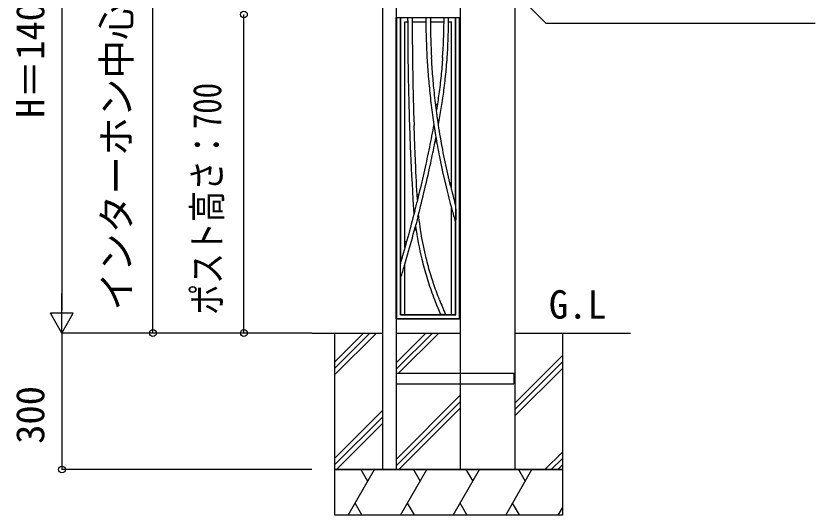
# Model space of a CAD drawing. Units: millimetres, scale not verified. Extents: x -4375 to 4375, y -6498 to 6471.
# Drawn here: x -2376 to -620, y -1148 to -52 of the extents above; entities that cross this region are included whole.
import ezdxf
from ezdxf.enums import TextEntityAlignment as Align

# ---------------------------------------------------------------- set-up
doc = ezdxf.new("R2010")
doc.units = ezdxf.units.MM
doc.header["$LTSCALE"] = 30
for name, color, linetype in [('0-1_USER1', 3, 'Continuous'), ('0-2_YKK_A1', 4, 'Continuous'), ('0-3_YKK_D', 6, 'Continuous')]:
    doc.layers.add(name, color=color, linetype=linetype)
doc.styles.add('ＭＳ ゴシック', font='')
doc.styles.get('ＭＳ ゴシック').set_extended_font_data('MS Gothic')

msp = doc.modelspace()

# ---------------------------------------------------------------- linework, layer by layer
at = {"layer": '0-2_YKK_A1'}
for p, q in [((-1540.5, -54.9), (-1540.5, -88.9)), ((-1540, -54.9), (-1540.5, -54.9)), ((-1540, -717.4), (-1540, -54.9)), ((-1540, -54.9), (-1539, -54.9)), ((-1539, -716.4), (-1539, -54.9)), ((-1539, -54.9), (-1515, -54.9)), ((-1531, -708.4), (-1531, -54.9)), ((-1530, -591.68), (-1530, -54.9)), ((-1521, -64.9), (-1514.99, -64.9)), ((-1521, -560.41), (-1521, -64.9)), ((-1515, -54.9), (-1505, -54.9)), ((-1505, -54.9), (-1475, -54.9)), ((-1504.99, -64.9), (-1474.97, -64.9)), ((-1475, -54.9), (-1465, -54.9)), ((-1465, -54.9), (-1435, -54.9)), ((-1464.97, -64.9), (-1435.04, -64.9)), ((-1435, -54.9), (-1425, -54.9)), ((-1425.04, -64.9), (-1419, -64.9)), ((-1425, -54.9), (-1401, -54.9)), ((-1419, -432.77), (-1419, -64.9)), ((-1410, -467.48), (-1410, -54.9)), ((-1409, -708.4), (-1409, -54.9)), ((-1401, -716.4), (-1401, -54.9)), ((-1401, -54.9), (-1400, -54.9)), ((-1400, -717.4), (-1400, -54.9)), ((-1400, -54.9), (-1399.5, -54.9)), ((-1399.5, -54.9), (-1399.5, -88.9)), ((-1540.5, -88.9), (-1540, -88.9)), ((-1399.5, -88.9), (-1400, -88.9)), ((-1447.29, -290.39), (-1446.43, -285.82)), ((-1493.47, -456.08), (-1493.57, -454.61)), ((-1419, -707.4), (-1419, -472.49)), ((-1410, -707.4), (-1410, -504.15)), ((-1524.68, -573.56), (-1530.14, -592.33)), ((-1524.73, -573.52), (-1524.68, -573.56)), ((-1521.27, -597.43), (-1515.12, -576.28)), ((-1530.38, -595.77), (-1530.33, -594.76)), ((-1521, -707.4), (-1521, -596.51)), ((-1522, -599.92), (-1521.27, -597.43)), ((-1530, -707.4), (-1530, -626.57)), ((-1540.5, -683.4), (-1540.5, -717.4)), ((-1540, -683.4), (-1540.5, -683.4)), ((-1400, -683.4), (-1399.5, -683.4)), ((-1399.5, -683.4), (-1399.5, -717.4)), ((-1540.5, -717.4), (-1540, -717.4)), ((-1539, -716.4), (-1540, -717.4)), ((-1540, -717.4), (-1400, -717.4)), ((-1539, -716.4), (-1401, -716.4)), ((-1531, -708.4), (-1530, -707.4)), ((-1531, -708.4), (-1409, -708.4)), ((-1530, -707.4), (-1442.61, -707.4)), ((-1431.66, -707.4), (-1410, -707.4)), ((-1410, -707.4), (-1409, -708.4)), ((-1400, -717.4), (-1401, -716.4)), ((-1399.5, -717.4), (-1400, -717.4)), ((-1725, -748.4), (-1570.5, -748.4)), ((-1675, -748.4), (-1570.5, -748.4)), ((-1675, -811.42), (-1611.98, -748.4)), ((-1675, -825.56), (-1597.84, -748.4)), ((-1675, -839.7), (-1583.7, -748.4)), ((-1540.5, -748.4), (-1399.5, -748.4)), ((-1540.5, -748.4), (-1399.5, -748.4)), ((-1540.5, -814.05), (-1474.85, -748.4)), ((-1540.5, -828.19), (-1460.71, -748.4)), ((-1535.06, -836.9), (-1446.56, -748.4)), ((-1279.5, -748.4), (-1025, -748.4)), ((-1279.5, -748.4), (-1175, -748.4)), ((-1279.5, -902.32), (-1175, -797.82)), ((-1279.5, -916.46), (-1175, -811.96)), ((-1540.5, -836.9), (-1281.5, -836.9)), ((-1540.5, -836.9), (-1540.5, -859.9)), ((-1281.5, -836.9), (-1281.5, -859.9)), ((-1279.5, -930.6), (-1175, -826.1)), ((-1540.5, -859.9), (-1281.5, -859.9)), ((-1540.5, -1026.18), (-1399.5, -885.18)), ((-1540.5, -1040.33), (-1399.5, -899.33)), ((-1675, -1023.55), (-1570.5, -919.05)), ((-1534.43, -1048.4), (-1399.5, -913.47)), ((-1675, -1037.69), (-1570.5, -933.19)), ((-1671.56, -1048.4), (-1570.5, -947.34)), ((-1213.45, -1048.4), (-1175, -1009.95)), ((-1199.31, -1048.4), (-1175, -1024.09)), ((-1645.91, -1148.4), (-1588.17, -1048.4)), ((-1617.91, -1048.4), (-1603.04, -1074.15)), ((-1570.5, -1048.4), (-1540.5, -1048.4)), ((-1530.44, -1148.4), (-1472.7, -1048.4)), ((-1502.44, -1048.4), (-1487.57, -1074.15)), ((-1414.97, -1148.4), (-1357.23, -1048.4)), ((-1399.5, -1048.4), (-1279.5, -1048.4)), ((-1386.97, -1048.4), (-1372.1, -1074.15)), ((-1299.5, -1148.4), (-1241.76, -1048.4)), ((-1271.5, -1048.4), (-1256.63, -1074.15)), ((-1185.17, -1048.4), (-1175, -1038.23)), ((-1615.77, -1148.17), (-1630.77, -1122.19)), ((-1500.3, -1148.17), (-1515.3, -1122.19)), ((-1384.83, -1148.17), (-1399.83, -1122.19)), ((-1269.36, -1148.17), (-1284.36, -1122.19)), ((-1184.03, -1148.4), (-1175, -1132.76)), ((-1560.3, -1148.17), (-1560.17, -1148.4)), ((-1444.83, -1148.17), (-1444.7, -1148.4)), ((-1329.36, -1148.17), (-1329.23, -1148.4)), ((-1213.89, -1148.17), (-1213.76, -1148.4))]:
    msp.add_line(p, q, dxfattribs=at)
for points in [[(-1570.5, 651.6), (-1570.5, -748.4), (-1570.5, -1048.4)], [(-1540.5, 651.6), (-1540.5, -748.4), (-1540.5, -1048.4)], [(-1399.5, 651.6), (-1399.5, -748.4), (-1399.5, -1048.4)], [(-1279.5, 651.6), (-1279.5, -748.4), (-1279.5, -1048.4)], [(-1472.51, -143.74), (-1472.21, -148.88), (-1471.9, -154.01), (-1471.57, -159.14), (-1471.22, -164.28), (-1470.86, -169.41), (-1470.48, -174.53), (-1470.08, -179.66), (-1469.67, -184.79), (-1469.24, -189.91), (-1468.79, -195.03), (-1468.33, -200.15), (-1467.85, -205.27), (-1467.35, -210.39)], [(-1457.4, -209.41), (-1457.89, -204.32), (-1458.37, -199.24), (-1458.83, -194.15), (-1459.28, -189.06), (-1459.7, -183.97), (-1460.11, -178.87), (-1460.51, -173.78), (-1460.88, -168.68), (-1461.25, -163.59), (-1461.59, -158.49), (-1461.92, -153.39), (-1462.23, -148.29), (-1462.52, -143.18)], [(-1438.13, -143.11), (-1438.5, -148.15), (-1438.89, -153.2), (-1439.3, -158.24), (-1439.73, -163.28), (-1440.18, -168.31), (-1440.65, -173.35), (-1441.14, -178.38), (-1441.65, -183.41), (-1442.18, -188.44), (-1442.73, -193.47), (-1443.31, -198.49), (-1443.9, -203.51), (-1444.52, -208.53), (-1445.15, -213.55)], [(-1435.23, -214.82), (-1434.6, -209.76), (-1433.97, -204.7), (-1433.37, -199.64), (-1432.8, -194.58), (-1432.24, -189.51), (-1431.7, -184.44), (-1431.19, -179.37), (-1430.69, -174.3), (-1430.22, -169.22), (-1429.76, -164.15), (-1429.33, -159.07), (-1428.92, -153.99), (-1428.53, -148.9), (-1428.15, -143.82)], [(-1467.35, -210.39), (-1466.81, -215.76), (-1466.26, -221.12), (-1465.68, -226.49), (-1465.09, -231.85), (-1464.48, -237.21), (-1463.85, -242.57), (-1463.2, -247.92), (-1462.54, -253.28), (-1461.85, -258.63), (-1461.15, -263.98), (-1460.43, -269.33), (-1459.69, -274.67), (-1458.93, -280.02), (-1458.16, -285.36), (-1457.37, -290.69), (-1456.55, -296.03)], [(-1450.95, -264.78), (-1451.69, -259.26), (-1452.4, -253.73), (-1453.09, -248.19), (-1453.77, -242.66), (-1454.42, -237.12), (-1455.06, -231.58), (-1455.67, -226.04), (-1456.27, -220.5), (-1456.84, -214.96), (-1457.4, -209.41)], [(-1445.15, -213.55), (-1445.74, -218.06), (-1446.34, -222.57), (-1446.96, -227.08), (-1447.6, -231.58), (-1448.25, -236.09), (-1448.93, -240.59), (-1449.61, -245.09), (-1450.32, -249.59), (-1451.04, -254.08), (-1451.77, -258.57)], [(-1446.43, -285.82), (-1445.61, -281.4), (-1444.81, -276.98), (-1444.02, -272.56), (-1443.25, -268.13), (-1442.49, -263.7), (-1441.75, -259.27), (-1441.03, -254.83), (-1440.32, -250.4), (-1439.63, -245.96), (-1438.95, -241.52), (-1438.29, -237.07), (-1437.65, -232.62), (-1437.02, -228.18), (-1436.41, -223.73), (-1435.81, -219.27), (-1435.23, -214.82)], [(-1448.21, -284.3), (-1448.54, -282.17), (-1448.89, -280.01), (-1449.24, -277.83), (-1449.56, -275.65), (-1449.87, -273.47), (-1450.15, -271.28), (-1450.42, -269.1), (-1450.68, -266.93), (-1450.96, -264.79)], [(-1510.97, -292.57), (-1509.24, -338.86), (-1507.21, -385.14)], [(-1497.22, -384.66), (-1499.25, -338.46), (-1500.97, -292.23)], [(-1457.43, -290.18), (-1458.62, -296.45), (-1459.82, -302.71), (-1461.04, -308.96), (-1462.27, -315.22), (-1463.51, -321.47), (-1464.76, -327.72), (-1466.03, -333.96), (-1467.31, -340.21), (-1468.6, -346.45), (-1469.91, -352.68), (-1471.23, -358.92), (-1472.56, -365.15), (-1473.9, -371.38), (-1475.26, -377.6), (-1476.62, -383.82)], [(-1456.55, -296.03), (-1456.17, -298.3), (-1455.76, -300.6), (-1455.35, -302.92), (-1454.97, -305.26), (-1454.61, -307.59), (-1454.27, -309.92), (-1453.94, -312.24), (-1453.59, -314.5)], [(-1435.38, -358.93), (-1436.69, -352.18), (-1437.98, -345.41), (-1439.23, -338.64), (-1440.46, -331.87), (-1441.65, -325.09), (-1442.82, -318.3), (-1443.95, -311.51), (-1445.06, -304.71), (-1446.14, -297.91), (-1447.19, -291.11), (-1448.2, -284.29)], [(-1453.59, -314.5), (-1452.62, -320.31), (-1451.62, -326.12), (-1450.6, -331.92), (-1449.56, -337.72), (-1448.5, -343.51), (-1447.42, -349.3), (-1446.31, -355.08), (-1445.19, -360.87)], [(-1466.86, -385.98), (-1465.63, -380.41), (-1464.42, -374.85), (-1463.22, -369.28), (-1462.02, -363.71), (-1460.84, -358.13), (-1459.66, -352.56), (-1458.5, -346.98), (-1457.35, -341.39), (-1456.2, -335.81), (-1455.07, -330.22), (-1453.94, -324.64), (-1452.83, -319.05)], [(-1445.19, -360.87), (-1438.24, -394.26), (-1430.58, -427.51)], [(-1420.86, -425.16), (-1428.48, -392.12), (-1435.38, -358.93)], [(-1507.21, -385.14), (-1506.36, -402.65), (-1505.47, -420.16), (-1504.53, -437.67), (-1503.55, -455.18)], [(-1493.57, -454.61), (-1494.14, -444.62), (-1494.69, -434.63), (-1495.22, -424.64), (-1495.74, -414.64), (-1496.25, -404.65), (-1496.74, -394.66), (-1497.22, -384.66)], [(-1476.62, -383.82), (-1478.07, -390.36), (-1479.54, -396.89), (-1481.02, -403.43), (-1482.51, -409.96), (-1484.02, -416.48), (-1485.54, -423.01), (-1487.07, -429.53), (-1488.62, -436.05), (-1490.18, -442.56), (-1491.76, -449.07), (-1493.35, -455.58), (-1494.96, -462.09)], [(-1492.39, -492.77), (-1490.44, -485.17), (-1488.51, -477.56), (-1486.61, -469.95), (-1484.72, -462.34), (-1482.84, -454.72), (-1480.99, -447.1), (-1479.16, -439.47), (-1477.34, -431.84), (-1475.55, -424.21), (-1473.77, -416.57), (-1472.01, -408.93), (-1470.28, -401.28), (-1468.56, -393.63), (-1466.86, -385.98)], [(-1503.55, -455.18), (-1502.88, -465.6), (-1502.06, -476.01), (-1501.08, -486.4)], [(-1499.58, -480.59), (-1498.87, -477.83), (-1498.09, -475.02), (-1497.36, -472.19)], [(-1497.36, -472.19), (-1496.53, -468.81), (-1495.75, -465.41), (-1494.95, -462.09)], [(-1410, -467.48), (-1409.98, -467.56), (-1409.96, -467.65), (-1409.93, -467.85), (-1409.9, -468.07), (-1409.87, -468.31), (-1409.84, -468.57), (-1409.81, -468.82), (-1409.77, -469.36), (-1409.73, -469.92), (-1409.69, -470.49), (-1409.63, -471.67), (-1409.57, -472.85), (-1409.52, -474.06), (-1409.48, -475.27), (-1409.45, -476.49), (-1409.41, -477.71), (-1409.39, -478.95), (-1409.34, -481.43), (-1409.31, -483.92), (-1409.29, -486.4), (-1409.29, -488.87), (-1409.29, -491.35), (-1409.32, -493.82), (-1409.36, -496.29), (-1409.42, -498.75), (-1409.46, -499.98), (-1409.49, -500.58), (-1409.52, -501.18), (-1409.55, -501.77), (-1409.59, -502.35), (-1409.63, -502.9), (-1409.66, -503.16), (-1409.69, -503.42), (-1409.72, -503.66), (-1409.75, -503.87), (-1409.77, -503.97), (-1409.78, -504.06), (-1409.8, -504.14), (-1409.82, -504.2)], [(-1499.6, -480.58), (-1501.43, -487.76), (-1503.28, -494.93), (-1505.14, -502.1), (-1507.03, -509.26), (-1508.93, -516.42), (-1510.84, -523.58), (-1512.78, -530.73), (-1514.73, -537.87), (-1516.7, -545.01), (-1518.68, -552.15), (-1520.68, -559.28), (-1522.7, -566.4), (-1524.73, -573.52)], [(-1474.25, -583.71), (-1475.87, -576.9), (-1477.44, -570.07), (-1478.94, -563.23), (-1480.37, -556.37), (-1481.74, -549.5), (-1483.03, -542.62), (-1484.26, -535.72), (-1485.42, -528.81), (-1486.51, -521.9), (-1487.54, -514.97), (-1488.5, -508.03), (-1489.39, -501.08), (-1490.22, -494.12), (-1490.95, -487.15)], [(-1515.12, -576.28), (-1512.99, -568.83), (-1510.88, -561.38), (-1508.79, -553.92), (-1506.72, -546.45), (-1504.66, -538.98), (-1502.63, -531.51), (-1500.61, -524.03), (-1498.61, -516.54), (-1496.63, -509.05)], [(-1492.4, -492.77), (-1493.28, -495.98), (-1494.17, -499.24), (-1495.03, -502.53), (-1495.83, -505.83), (-1496.63, -509.05)], [(-1409.82, -504.2), (-1409.85, -504.26), (-1409.87, -504.29), (-1409.89, -504.31), (-1409.91, -504.31), (-1409.94, -504.3), (-1409.96, -504.26), (-1409.98, -504.21), (-1410, -504.15)], [(-1497.83, -513.59), (-1496.5, -522.72), (-1495.06, -531.84), (-1493.5, -540.94), (-1491.82, -550.02), (-1490.02, -559.07), (-1488.12, -568.1), (-1486.09, -577.11), (-1483.96, -586.09)], [(-1530, -626.57), (-1530.02, -626.63), (-1530.04, -626.67), (-1530.06, -626.7), (-1530.07, -626.72), (-1530.09, -626.73), (-1530.11, -626.73), (-1530.13, -626.71), (-1530.15, -626.68), (-1530.17, -626.64), (-1530.19, -626.59), (-1530.2, -626.53), (-1530.22, -626.46), (-1530.25, -626.29), (-1530.28, -626.11), (-1530.31, -625.91), (-1530.33, -625.7), (-1530.35, -625.48), (-1530.38, -625.25), (-1530.41, -624.78), (-1530.45, -624.28), (-1530.48, -623.78), (-1530.5, -623.28), (-1530.55, -622.25), (-1530.58, -621.2), (-1530.61, -620.15), (-1530.66, -618.01), (-1530.69, -615.88), (-1530.71, -613.74), (-1530.71, -611.61), (-1530.71, -609.47), (-1530.69, -607.34), (-1530.67, -605.21), (-1530.63, -603.09), (-1530.58, -600.96), (-1530.55, -599.9), (-1530.51, -598.86), (-1530.48, -597.81), (-1530.43, -596.78), (-1530.38, -595.77)], [(-1530.33, -594.76), (-1530.24, -593.44), (-1530.11, -592.34)], [(-1483.96, -586.09), (-1482.71, -591.08), (-1481.44, -596.07), (-1480.13, -601.05), (-1478.78, -606.01), (-1477.4, -610.97), (-1475.98, -615.92), (-1474.53, -620.86), (-1473.04, -625.78), (-1471.52, -630.7), (-1469.96, -635.61), (-1468.37, -640.5), (-1466.74, -645.39), (-1465.08, -650.26), (-1463.38, -655.12), (-1461.65, -659.97), (-1459.89, -664.8), (-1458.09, -669.62), (-1456.25, -674.43), (-1454.38, -679.23)], [(-1445.08, -675.57), (-1446.83, -671.07), (-1448.55, -666.57), (-1450.24, -662.05), (-1451.9, -657.52), (-1453.53, -652.99), (-1455.13, -648.44), (-1456.7, -643.87), (-1458.23, -639.3), (-1459.74, -634.72), (-1461.21, -630.13), (-1462.66, -625.53), (-1464.07, -620.92), (-1465.45, -616.3), (-1466.8, -611.67), (-1468.12, -607.03), (-1469.41, -602.38), (-1470.67, -597.73), (-1471.89, -593.06), (-1473.08, -588.39), (-1474.25, -583.71)], [(-1431.66, -707.4), (-1431.65, -707.48), (-1431.71, -707.55), (-1431.83, -707.62), (-1432.01, -707.7), (-1432.25, -707.76), (-1432.55, -707.83), (-1432.89, -707.88), (-1433.27, -707.94), (-1433.7, -707.98), (-1434.16, -708.02), (-1434.64, -708.05), (-1435.14, -708.08), (-1435.66, -708.1), (-1436.19, -708.11), (-1436.72, -708.11), (-1437.26, -708.11), (-1437.78, -708.1), (-1438.31, -708.09), (-1438.82, -708.07), (-1439.31, -708.04), (-1439.79, -708), (-1440.24, -707.96), (-1440.67, -707.92), (-1441.06, -707.87), (-1441.42, -707.81), (-1441.74, -707.75), (-1442.02, -707.69), (-1442.25, -707.62), (-1442.42, -707.55), (-1442.54, -707.48), (-1442.61, -707.4)], [(-1175, -748.4), (-1175, -1048.4), (-1675, -1048.4), (-1675, -748.4)]]:
    msp.add_lwpolyline(points, dxfattribs=at)
msp.add_lwpolyline([(-1675, -1048.4), (-1175, -1048.4), (-1175, -1148.4), (-1675, -1148.4)], close=True, dxfattribs=at)
for centre, radius, start, end in [((5490, -54.9), 7005, 180, 180.08179), ((5490, -54.9), 7005, 180.08179, 181.94434), ((5490, -54.9), 6995, 180, 180.08191), ((5490, -54.9), 6995, 180.08191, 181.94434), ((110, -54.9), 1585, 180, 180.36149), ((110, -54.9), 1585, 180.36149, 183.21331), ((110, -54.9), 1575, 180, 180.36379), ((110, -54.9), 1575, 180.36379, 183.21331), ((-2680, -54.9), 1245, 355.9371, 359.53972), ((-2680, -54.9), 1245, 359.53979, 0), ((-2680, -54.9), 1255, 355.9371, 359.54346), ((-2680, -54.9), 1255, 359.54346, 0), ((-1451.54, -244.57), 2, 194.53867, 344.31526), ((-1452.97, -329.76), 2, 21.84609, 157.42011), ((-1420.94, -416.14), 2, 197.63294, 345.59653), ((110, -54.9), 1585, 193.59668, 195.41241), ((110, -54.9), 1575, 193.59668, 194.03231), ((110, -54.9), 1575, 194.03241, 195.18625), ((-1492.25, -442.71), 2, 190.21959, 337.88543), ((110, -54.9), 1585, 195.41241, 196.46551), ((-1498.4, -523.42), 2, 16.7037, 156.36097), ((-1519.06, -546.27), 2, 193.6433, 330.40834), ((-4557.39, 296.54), 3165, 343.04244, 343.54625), ((-779.74, -413.75), 725, 201.47987, 203.89295), ((-779.74, -413.75), 715, 201.47987, 204.24821)]:
    msp.add_arc(centre, radius, start, end, dxfattribs=at)
at = {"layer": '0-3_YKK_D'}
for p, q in [((-2275, 601.6), (-2275, -698.4)), ((-2075, -748.4), (-2075, 551.6)), ((-1875, -748.4), (-1875, -48.4)), ((-2275, -748.4), (-2275, -661.8)), ((-2275, -748.4), (-2300, -705.1)), ((-2250, -705.1), (-2300, -705.1)), ((-2275, -748.4), (-2250, -705.1)), ((-1726, -748.4), (-2276, -748.4)), ((-1726, -748.4), (-2276, -748.4)), ((-2275, -748.4), (-2275, -1048.4)), ((-1726, -748.4), (-2076, -748.4)), ((-1726, -748.4), (-1876, -748.4)), ((-1726, -1048.4), (-2276, -1048.4))]:
    msp.add_line(p, q, dxfattribs=at)
msp.add_lwpolyline([(-1422.29, 143.31), (-1211.48, -67.51), (-619.54, -67.51)], dxfattribs=at)
for centre in [(-1875, -48.4), (-1875, -48.4), (-2075, -748.4), (-1875, -748.4), (-2275, -1048.4)]:
    msp.add_circle(centre, 7.5, dxfattribs=at)

# ---------------------------------------------------------------- texts
at = {"layer": '0-1_USER1', "style": 'ＭＳ ゴシック'}
msp.add_text('G.L', height=62.32, dxfattribs=at).set_placement((-1204.73, -735.4), align=Align.BOTTOM_LEFT)
at = {"layer": '0-3_YKK_D', "style": 'ＭＳ ゴシック'}
for s, p in [('インターホン中心：1300', (-2105.14, -699.44)), ('H＝1400', (-2295, -275.63)), ('300', (-2295, -992.09))]:
    msp.add_text(s, height=62.32, rotation=90, dxfattribs=at).set_placement(p, align=Align.BOTTOM_LEFT)
at = {"layer": '0-3_YKK_D', "style": 'ＭＳ ゴシック', "width": 0.8}
msp.add_text('ポスト高さ：700', height=62.32, rotation=90, dxfattribs=at).set_placement((-1906.11, -708.46), align=Align.BOTTOM_LEFT)

doc.saveas('drawing.dxf')
